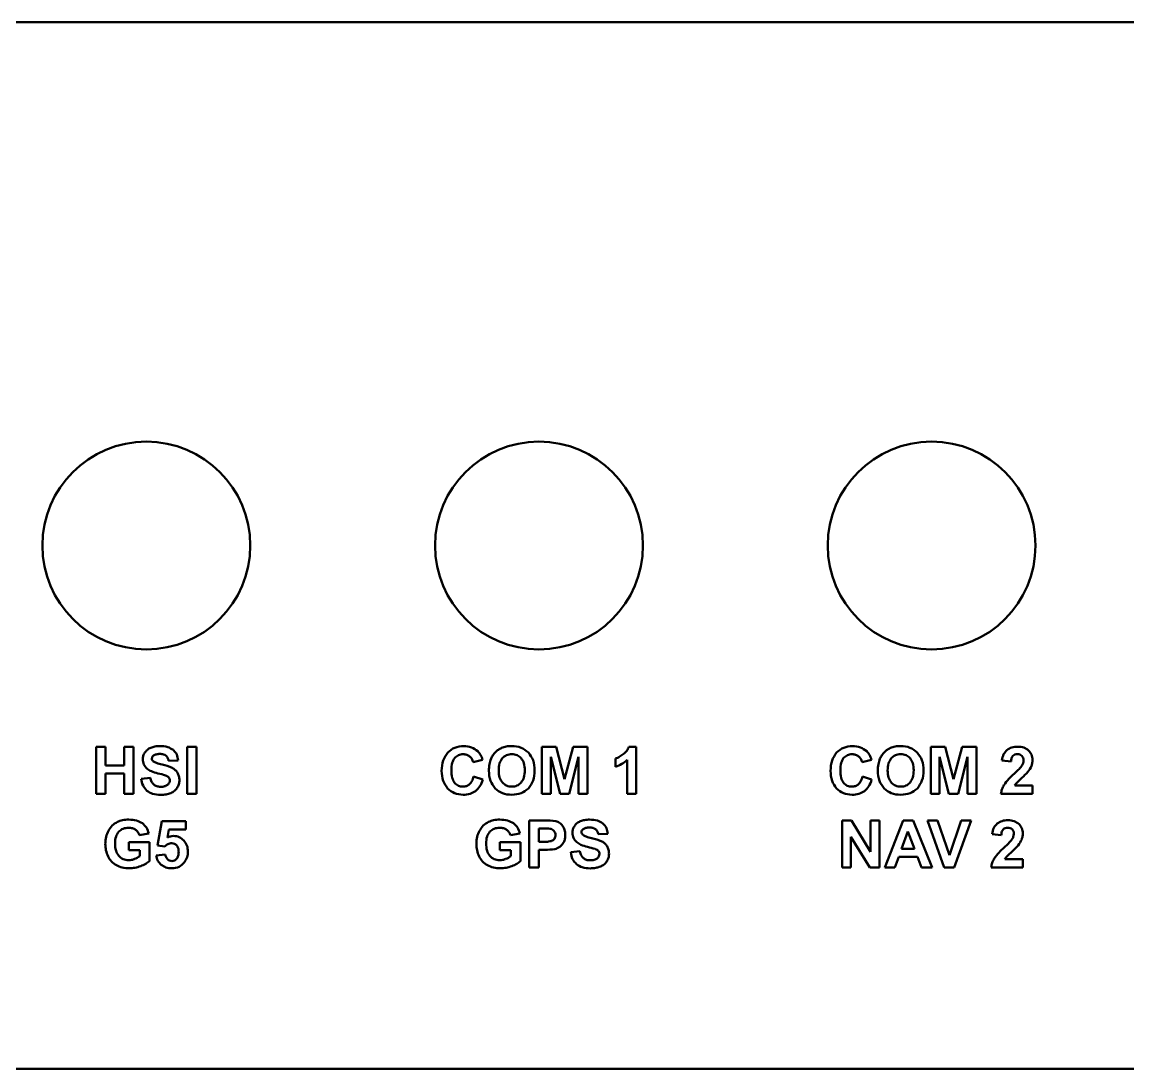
# Model space of a CAD drawing. Header units: inches. Extents: x 4.84 to 12.59, y 5.32 to 7.32.
# Drawn here: x 6.605 to 8.717, y 5.32 to 7.32 of the extents above; entities that cross this region are included whole.
import ezdxf

# ---------------------------------------------------------------- set-up
doc = ezdxf.new("R2010")
doc.units = ezdxf.units.IN
doc.header["$LTSCALE"] = 0.75
doc.header["$MEASUREMENT"] = 0
doc.layers.add('Visible', color=7, linetype='Continuous', lineweight=50)

msp = doc.modelspace()

# ---------------------------------------------------------------- linework, layer by layer
at = {"layer": 'Visible', "extrusion": (0, 1, 0)}
for p, q in [((12.3425, 7.3203), (5.0925, 7.3203)), ((6.7464, 5.9356), (6.7464, 5.8456)), ((6.7645, 5.9356), (6.7464, 5.9356)), ((6.7645, 5.9001), (6.7645, 5.9356)), ((6.8001, 5.9356), (6.8001, 5.9001)), ((6.8183, 5.9356), (6.8001, 5.9356)), ((6.8183, 5.8456), (6.8183, 5.9356)), ((6.9204, 5.9356), (6.9204, 5.8456)), ((6.9386, 5.9356), (6.9204, 5.9356)), ((6.9386, 5.8456), (6.9386, 5.9356)), ((7.5981, 5.9356), (7.5981, 5.8456)), ((7.6253, 5.9356), (7.5981, 5.9356)), ((7.6416, 5.8742), (7.6253, 5.9356)), ((7.6578, 5.9356), (7.6416, 5.8742)), ((7.685, 5.9356), (7.6578, 5.9356)), ((7.685, 5.8456), (7.685, 5.9356)), ((7.7784, 5.9359), (7.7644, 5.9359)), ((7.7784, 5.8456), (7.7784, 5.9359)), ((8.3411, 5.9356), (8.3411, 5.8456)), ((8.3683, 5.9356), (8.3411, 5.9356)), ((8.3846, 5.8742), (8.3683, 5.9356)), ((8.4007, 5.9356), (8.3846, 5.8742)), ((8.428, 5.9356), (8.4007, 5.9356)), ((8.428, 5.8456), (8.428, 5.9356)), ((7.615, 5.9164), (7.6328, 5.8456)), ((7.615, 5.8456), (7.615, 5.9164)), ((7.6503, 5.8456), (7.6682, 5.9164)), ((7.6682, 5.9164), (7.6682, 5.8456)), ((8.3579, 5.9164), (8.3757, 5.8456)), ((8.3579, 5.8456), (8.3579, 5.9164)), ((8.3932, 5.8456), (8.4111, 5.9164)), ((8.4111, 5.9164), (8.4111, 5.8456)), ((6.8001, 5.9001), (6.7645, 5.9001)), ((6.8849, 5.909), (6.9031, 5.9098)), ((7.4667, 5.9065), (7.4847, 5.9108)), ((7.7388, 5.9132), (7.7388, 5.8975)), ((7.7611, 5.9106), (7.7611, 5.8456)), ((8.2097, 5.9065), (8.2277, 5.9108)), ((8.477, 5.9093), (8.4942, 5.9076)), ((6.7645, 5.8849), (6.8001, 5.8849)), ((6.7645, 5.8456), (6.7645, 5.8849)), ((6.8001, 5.8849), (6.8001, 5.8456)), ((6.8502, 5.8766), (6.8325, 5.8748)), ((7.485, 5.8731), (7.4674, 5.8787)), ((8.2279, 5.8731), (8.2103, 5.8787)), ((8.5354, 5.8616), (8.5012, 5.8616)), ((8.5354, 5.8456), (8.5354, 5.8616)), ((6.7464, 5.8456), (6.7645, 5.8456)), ((6.8001, 5.8456), (6.8183, 5.8456)), ((6.9204, 5.8456), (6.9386, 5.8456)), ((7.5981, 5.8456), (7.615, 5.8456)), ((7.6328, 5.8456), (7.6503, 5.8456)), ((7.6682, 5.8456), (7.685, 5.8456)), ((7.7611, 5.8456), (7.7784, 5.8456)), ((8.3411, 5.8456), (8.3579, 5.8456)), ((8.3757, 5.8456), (8.3932, 5.8456)), ((8.4111, 5.8456), (8.428, 5.8456)), ((8.4749, 5.8456), (8.5354, 5.8456)), ((6.8724, 5.7939), (6.8636, 5.747)), ((6.918, 5.7939), (6.8724, 5.7939)), ((6.918, 5.7777), (6.918, 5.7939)), ((7.5739, 5.7951), (7.5739, 5.7051)), ((7.6031, 5.7951), (7.5739, 5.7951)), ((8.1715, 5.7951), (8.1715, 5.7051)), ((8.1892, 5.7951), (8.1715, 5.7951)), ((8.226, 5.735), (8.1892, 5.7951)), ((8.226, 5.7951), (8.226, 5.735)), ((8.2429, 5.7951), (8.226, 5.7951)), ((8.2429, 5.7051), (8.2429, 5.7951)), ((8.288, 5.7951), (8.253, 5.7051)), ((8.3072, 5.7951), (8.288, 5.7951)), ((8.3433, 5.7051), (8.3072, 5.7951)), ((8.3344, 5.7951), (8.3665, 5.7051)), ((8.3541, 5.7951), (8.3344, 5.7951)), ((8.3768, 5.7285), (8.3541, 5.7951)), ((8.3989, 5.7951), (8.3768, 5.7285)), ((8.3859, 5.7051), (8.4182, 5.7951)), ((8.4182, 5.7951), (8.3989, 5.7951)), ((6.8291, 5.7668), (6.8471, 5.7702)), ((6.8828, 5.7624), (6.8855, 5.7777)), ((6.8855, 5.7777), (6.918, 5.7777)), ((7.5379, 5.7668), (7.556, 5.7702)), ((7.5921, 5.7543), (7.5921, 5.7799)), ((7.5921, 5.7799), (7.6008, 5.7799)), ((7.7056, 5.7686), (7.7238, 5.7694)), ((8.2853, 5.7407), (8.2974, 5.7741)), ((8.2974, 5.7741), (8.3098, 5.7407)), ((8.4584, 5.7688), (8.4756, 5.7671)), ((6.8091, 5.7534), (6.8091, 5.7382)), ((6.8483, 5.7534), (6.8091, 5.7534)), ((6.8483, 5.7175), (6.8483, 5.7534)), ((6.8636, 5.747), (6.8776, 5.745)), ((7.518, 5.7534), (7.518, 5.7382)), ((7.5571, 5.7534), (7.518, 5.7534)), ((7.5571, 5.7175), (7.5571, 5.7534)), ((7.602, 5.7543), (7.5921, 5.7543)), ((8.1884, 5.7638), (8.2247, 5.7051)), ((8.1884, 5.7051), (8.1884, 5.7638)), ((6.8091, 5.7382), (6.8299, 5.7382)), ((6.8299, 5.7382), (6.8299, 5.7268)), ((6.8787, 5.73), (6.8615, 5.7282)), ((7.518, 5.7382), (7.5388, 5.7382)), ((7.5388, 5.7382), (7.5388, 5.7268)), ((7.5921, 5.7391), (7.6039, 5.7391)), ((7.5921, 5.7051), (7.5921, 5.7391)), ((7.6708, 5.7361), (7.6532, 5.7344)), ((8.2722, 5.7051), (8.2797, 5.7255)), ((8.2797, 5.7255), (8.3156, 5.7255)), ((8.3098, 5.7407), (8.2853, 5.7407)), ((8.3156, 5.7255), (8.3235, 5.7051)), ((7.5739, 5.7051), (7.5921, 5.7051)), ((8.1715, 5.7051), (8.1884, 5.7051)), ((8.2247, 5.7051), (8.2429, 5.7051)), ((8.253, 5.7051), (8.2722, 5.7051)), ((8.3235, 5.7051), (8.3433, 5.7051)), ((8.3665, 5.7051), (8.3859, 5.7051)), ((8.4563, 5.7051), (8.5168, 5.7051)), ((8.5168, 5.7211), (8.4826, 5.7211)), ((8.5168, 5.7051), (8.5168, 5.7211)), ((5.0925, 5.3203), (12.3425, 5.3203))]:
    msp.add_line(p, q, dxfattribs=at)
at = {"layer": 'Visible'}
for centre in [(6.8425, 6.3203), (7.5925, 6.3203), (8.3425, 6.3203)]:
    msp.add_circle(centre, 0.1985, dxfattribs=at)
at = {"layer": 'Visible', "extrusion": (1e-16, 0, -1)}
for centre, radius, start, end in [((-6.8549, 5.8154), 0.0881, 101.5427, 115.0041), ((-8.4202, 5.9764), 0.122, 219.3252, 228.9791), ((-8.4898, 5.9175), 0.0471, 202.7647, 219.1631), ((-6.8135, 5.6672), 0.2237, 103.181, 107.0427), ((-8.5751, 5.7976), 0.1146, 34.682, 49.2295), ((-8.637, 5.7391), 0.1836, 43.8873, 48.3663), ((-8.4421, 5.9594), 0.1105, 220.3582, 228.7151), ((-8.5268, 5.8464), 0.0298, 30.6636, 42.13), ((-7.6073, 5.6894), 0.1057, 87.7002, 99.4526), ((-7.6033, 5.6926), 0.0873, 88.3902, 96.9856), ((-7.6755, 5.6749), 0.0881, 101.5426, 115.0042), ((-8.4016, 5.836), 0.122, 219.3251, 228.9791), ((-8.4235, 5.8189), 0.1105, 220.3583, 228.715), ((-8.4712, 5.7771), 0.0471, 202.7648, 219.1629), ((-6.8062, 5.7581), 0.0392, 232.8834, 249.3717), ((-7.5151, 5.7581), 0.0392, 232.8836, 249.3715), ((-7.6063, 5.8428), 0.1037, 260.8624, 271.3113), ((-7.6342, 5.5268), 0.2236, 103.1808, 107.0427), ((-8.5565, 5.6571), 0.1146, 34.682, 49.2293), ((-8.5082, 5.7059), 0.0298, 30.6637, 42.1298), ((-8.6184, 5.5986), 0.1836, 43.8877, 48.3658)]:
    msp.add_arc(centre, radius, start, end, dxfattribs=at)
at = {"layer": 'Visible'}
for points, knots in [([(6.8686, 5.9371), (6.8654, 5.937), (6.8593, 5.9368), (6.8536, 5.9349), (6.8509, 5.934)], [-0.04591546, -0.04591546, -0.04591546, -0.04591546, -0.02141137, 0, 0, 0, 0]), ([(6.8941, 5.9297), (6.8906, 5.9318), (6.8829, 5.9367), (6.8737, 5.937), (6.8686, 5.9371)], [-0.06855974, -0.06855974, -0.06855974, -0.06855974, -0.03801045, 0, 0, 0, 0]), ([(7.4487, 5.9371), (7.4428, 5.9366), (7.4312, 5.9358), (7.4224, 5.9283), (7.4182, 5.9247)], [-0.08562698, -0.08562698, -0.08562698, -0.08562698, -0.0415259, 0, 0, 0, 0]), ([(7.4755, 5.9273), (7.4717, 5.9302), (7.4638, 5.9361), (7.4539, 5.9368), (7.4487, 5.9371)], [-0.07392099, -0.07392099, -0.07392099, -0.07392099, -0.03851114, 0, 0, 0, 0]), ([(7.5404, 5.9371), (7.5369, 5.937), (7.5303, 5.9368), (7.524, 5.9346), (7.521, 5.9335)], [-0.05035176, -0.05035176, -0.05035176, -0.05035176, -0.02397974, 0, 0, 0, 0]), ([(7.5722, 5.9248), (7.5678, 5.9284), (7.5585, 5.9359), (7.5466, 5.9367), (7.5404, 5.9371)], [-0.08862002, -0.08862002, -0.08862002, -0.08862002, -0.04614456, 0, 0, 0, 0]), ([(7.7644, 5.9359), (7.7631, 5.9332), (7.7606, 5.9277), (7.7559, 5.9236), (7.7535, 5.9215)], [-0.04628932, -0.04628932, -0.04628932, -0.04628932, -0.02399576, 0, 0, 0, 0]), ([(8.1916, 5.9371), (8.1857, 5.9366), (8.1742, 5.9358), (8.1654, 5.9283), (8.1611, 5.9247)], [-0.08562698, -0.08562698, -0.08562698, -0.08562698, -0.0415259, 0, 0, 0, 0]), ([(8.2185, 5.9273), (8.2147, 5.9302), (8.2067, 5.9361), (8.1968, 5.9368), (8.1916, 5.9371)], [-0.07392099, -0.07392099, -0.07392099, -0.07392099, -0.03851114, 0, 0, 0, 0]), ([(8.2833, 5.9371), (8.2799, 5.937), (8.2732, 5.9368), (8.2669, 5.9346), (8.2639, 5.9335)], [-0.05035182, -0.05035182, -0.05035182, -0.05035182, -0.02397974, 0, 0, 0, 0]), ([(8.3152, 5.9248), (8.3107, 5.9284), (8.3015, 5.9359), (8.2896, 5.9367), (8.2833, 5.9371)], [-0.08861997, -0.08861997, -0.08861997, -0.08861997, -0.04614456, 0, 0, 0, 0]), ([(8.5069, 5.9359), (8.5031, 5.9357), (8.4958, 5.9353), (8.4896, 5.9315), (8.4866, 5.9297)], [-0.05456961, -0.05456961, -0.05456961, -0.05456961, -0.02599485, 0, 0, 0, 0]), ([(8.5278, 5.9288), (8.5249, 5.9308), (8.5187, 5.9353), (8.511, 5.9357), (8.5069, 5.9359)], [-0.05728384, -0.05728384, -0.05728384, -0.05728384, -0.03055463, 0, 0, 0, 0]), ([(6.8396, 5.9249), (6.8385, 5.9228), (6.8363, 5.9188), (6.8359, 5.9143), (6.8357, 5.912)], [-0.03450986, -0.03450986, -0.03450986, -0.03450986, -0.01707975, 0, 0, 0, 0]), ([(6.8509, 5.934), (6.8486, 5.9328), (6.8442, 5.9306), (6.8411, 5.9267), (6.8396, 5.9249)], [-0.03716893, -0.03716893, -0.03716893, -0.03716893, -0.01803774, 0, 0, 0, 0]), ([(6.8531, 5.9132), (6.8532, 5.9143), (6.8535, 5.9166), (6.8552, 5.9181), (6.856, 5.9188)], [-0.01648358, -0.01648358, -0.01648358, -0.01648358, -0.00828459, 0, 0, 0, 0]), ([(6.856, 5.9188), (6.8577, 5.9198), (6.8616, 5.9218), (6.866, 5.922), (6.8684, 5.9221)], [-0.03296631, -0.03296631, -0.03296631, -0.03296631, -0.01805111, 0, 0, 0, 0]), ([(6.8684, 5.9221), (6.8707, 5.922), (6.8748, 5.9219), (6.8784, 5.9199), (6.8799, 5.919)], [-0.03065204, -0.03065204, -0.03065204, -0.03065204, -0.01348783, 0, 0, 0, 0]), ([(6.8799, 5.919), (6.8811, 5.9177), (6.8837, 5.9149), (6.8845, 5.9111), (6.8849, 5.909)], [-0.02883489, -0.02883489, -0.02883489, -0.02883489, -0.01584544, 0, 0, 0, 0]), ([(6.9031, 5.9098), (6.9026, 5.9137), (6.9018, 5.9213), (6.8966, 5.9269), (6.8941, 5.9297)], [-0.05659676, -0.05659676, -0.05659676, -0.05659676, -0.02757323, 0, 0, 0, 0]), ([(7.4182, 5.9247), (7.4148, 5.9199), (7.4075, 5.9094), (7.4069, 5.8966), (7.4066, 5.8898)], [-0.09514911, -0.09514911, -0.09514911, -0.09514911, -0.05123078, 0, 0, 0, 0]), ([(7.4253, 5.8911), (7.4254, 5.8959), (7.4255, 5.9042), (7.4297, 5.9113), (7.4315, 5.9144)], [-0.06210674, -0.06210674, -0.06210674, -0.06210674, -0.02668285, 0, 0, 0, 0]), ([(7.4315, 5.9144), (7.4338, 5.9165), (7.4384, 5.9207), (7.4446, 5.9213), (7.4478, 5.9216)], [-0.04625719, -0.04625719, -0.04625719, -0.04625719, -0.02346736, 0, 0, 0, 0]), ([(7.4478, 5.9216), (7.4501, 5.9214), (7.4545, 5.9211), (7.4583, 5.9187), (7.4601, 5.9175)], [-0.03341467, -0.03341467, -0.03341467, -0.03341467, -0.0162049, 0, 0, 0, 0]), ([(7.4601, 5.9175), (7.4616, 5.916), (7.4648, 5.9129), (7.4661, 5.9087), (7.4667, 5.9065)], [-0.03326626, -0.03326626, -0.03326626, -0.03326626, -0.01709175, 0, 0, 0, 0]), ([(7.4847, 5.9108), (7.4837, 5.9141), (7.4817, 5.9202), (7.4775, 5.9251), (7.4755, 5.9273)], [-0.04860419, -0.04860419, -0.04860419, -0.04860419, -0.02247108, 0, 0, 0, 0]), ([(7.5094, 5.9254), (7.5077, 5.9236), (7.5044, 5.9198), (7.5021, 5.9153), (7.501, 5.9131)], [-0.03803589, -0.03803589, -0.03803589, -0.03803589, -0.01896054, 0, 0, 0, 0]), ([(7.521, 5.9335), (7.5189, 5.9325), (7.5146, 5.9304), (7.5112, 5.9271), (7.5094, 5.9254)], [-0.03619934, -0.03619934, -0.03619934, -0.03619934, -0.01859424, 0, 0, 0, 0]), ([(7.5225, 5.9139), (7.525, 5.9161), (7.5302, 5.9207), (7.5371, 5.9213), (7.5406, 5.9216)], [-0.05122408, -0.05122408, -0.05122408, -0.05122408, -0.02622856, 0, 0, 0, 0]), ([(7.5406, 5.9216), (7.5441, 5.9213), (7.551, 5.9207), (7.5561, 5.9162), (7.5586, 5.914)], [-0.05091078, -0.05091078, -0.05091078, -0.05091078, -0.0247506, 0, 0, 0, 0]), ([(7.5842, 5.8904), (7.5838, 5.8972), (7.5832, 5.9099), (7.5757, 5.92), (7.5722, 5.9248)], [-0.09410742, -0.09410742, -0.09410742, -0.09410742, -0.04382827, 0, 0, 0, 0]), ([(7.7535, 5.9215), (7.751, 5.9197), (7.7465, 5.9163), (7.7412, 5.9141), (7.7388, 5.9132)], [-0.043073, -0.043073, -0.043073, -0.043073, -0.01965312, 0, 0, 0, 0]), ([(8.1611, 5.9247), (8.1577, 5.9199), (8.1504, 5.9094), (8.1498, 5.8966), (8.1495, 5.8898)], [-0.09514911, -0.09514911, -0.09514911, -0.09514911, -0.05123078, 0, 0, 0, 0]), ([(8.1682, 5.8911), (8.1683, 5.8959), (8.1685, 5.9042), (8.1727, 5.9113), (8.1745, 5.9144)], [-0.06210674, -0.06210674, -0.06210674, -0.06210674, -0.02668285, 0, 0, 0, 0]), ([(8.1745, 5.9144), (8.1767, 5.9165), (8.1813, 5.9207), (8.1875, 5.9213), (8.1907, 5.9216)], [-0.04625719, -0.04625719, -0.04625719, -0.04625719, -0.02346736, 0, 0, 0, 0]), ([(8.1907, 5.9216), (8.193, 5.9214), (8.1975, 5.9211), (8.2012, 5.9187), (8.203, 5.9175)], [-0.03341466, -0.03341466, -0.03341466, -0.03341466, -0.01620492, 0, 0, 0, 0]), ([(8.203, 5.9175), (8.2046, 5.916), (8.2078, 5.9129), (8.209, 5.9087), (8.2097, 5.9065)], [-0.03326626, -0.03326626, -0.03326626, -0.03326626, -0.01709175, 0, 0, 0, 0]), ([(8.2277, 5.9108), (8.2266, 5.9141), (8.2246, 5.9202), (8.2204, 5.9251), (8.2185, 5.9273)], [-0.04860419, -0.04860419, -0.04860419, -0.04860419, -0.02247108, 0, 0, 0, 0]), ([(8.2523, 5.9254), (8.2506, 5.9236), (8.2473, 5.9198), (8.2451, 5.9153), (8.2439, 5.9131)], [-0.0380359, -0.0380359, -0.0380359, -0.0380359, -0.01896051, 0, 0, 0, 0]), ([(8.2639, 5.9335), (8.2619, 5.9325), (8.2576, 5.9304), (8.2541, 5.9271), (8.2523, 5.9254)], [-0.03619934, -0.03619934, -0.03619934, -0.03619934, -0.01859424, 0, 0, 0, 0]), ([(8.2654, 5.9139), (8.2679, 5.9161), (8.2731, 5.9207), (8.28, 5.9213), (8.2835, 5.9216)], [-0.05122411, -0.05122411, -0.05122411, -0.05122411, -0.0262285, 0, 0, 0, 0]), ([(8.2835, 5.9216), (8.2871, 5.9213), (8.2939, 5.9207), (8.2991, 5.9162), (8.3015, 5.914)], [-0.05091078, -0.05091078, -0.05091078, -0.05091078, -0.0247506, 0, 0, 0, 0]), ([(8.3271, 5.8904), (8.3268, 5.8972), (8.3261, 5.9099), (8.3187, 5.92), (8.3152, 5.9248)], [-0.09410742, -0.09410742, -0.09410742, -0.09410742, -0.04382827, 0, 0, 0, 0]), ([(8.4866, 5.9297), (8.4842, 5.9271), (8.4788, 5.9214), (8.4776, 5.9136), (8.477, 5.9093)], [-0.05864022, -0.05864022, -0.05864022, -0.05864022, -0.0321008, 0, 0, 0, 0]), ([(8.4942, 5.9076), (8.4944, 5.9098), (8.4947, 5.9137), (8.4969, 5.917), (8.4978, 5.9184)], [-0.02943303, -0.02943303, -0.02943303, -0.02943303, -0.01271726, 0, 0, 0, 0]), ([(8.4978, 5.9184), (8.499, 5.9193), (8.5016, 5.9213), (8.5048, 5.9215), (8.5064, 5.9216)], [-0.02384421, -0.02384421, -0.02384421, -0.02384421, -0.01249091, 0, 0, 0, 0]), ([(8.5064, 5.9216), (8.5081, 5.9215), (8.5113, 5.9214), (8.5138, 5.9194), (8.515, 5.9185)], [-0.02361368, -0.02361368, -0.02361368, -0.02361368, -0.01108071, 0, 0, 0, 0]), ([(8.515, 5.9185), (8.5159, 5.9173), (8.5179, 5.9147), (8.518, 5.9114), (8.5181, 5.9097)], [-0.02435675, -0.02435675, -0.02435675, -0.02435675, -0.01311072, 0, 0, 0, 0]), ([(8.5354, 5.9109), (8.5351, 5.9143), (8.5345, 5.9211), (8.53, 5.9262), (8.5278, 5.9288)], [-0.05045874, -0.05045874, -0.05045874, -0.05045874, -0.02508352, 0, 0, 0, 0]), ([(6.8357, 5.912), (6.8361, 5.9086), (6.8368, 5.9016), (6.8416, 5.8965), (6.844, 5.8939)], [-0.05183346, -0.05183346, -0.05183346, -0.05183346, -0.0262205, 0, 0, 0, 0]), ([(6.844, 5.8939), (6.8467, 5.8921), (6.8529, 5.8879), (6.8603, 5.8861), (6.8645, 5.885)], [-0.05714087, -0.05714087, -0.05714087, -0.05714087, -0.03319953, 0, 0, 0, 0]), ([(6.8558, 5.9078), (6.855, 5.9085), (6.8535, 5.91), (6.8532, 5.9122), (6.8531, 5.9132)], [-0.01589354, -0.01589354, -0.01589354, -0.01589354, -0.00771687, 0, 0, 0, 0]), ([(6.8725, 5.9017), (6.8688, 5.9026), (6.863, 5.9039), (6.8578, 5.9067), (6.8558, 5.9078)], [-0.04526713, -0.04526713, -0.04526713, -0.04526713, -0.01673665, 0, 0, 0, 0]), ([(6.9021, 5.8861), (6.9008, 5.888), (6.8981, 5.8917), (6.8941, 5.8941), (6.8921, 5.8953)], [-0.03463794, -0.03463794, -0.03463794, -0.03463794, -0.0175524, 0, 0, 0, 0]), ([(7.501, 5.9131), (7.4998, 5.9096), (7.4972, 5.9022), (7.497, 5.8943), (7.4969, 5.89)], [-0.05987121, -0.05987121, -0.05987121, -0.05987121, -0.0322285, 0, 0, 0, 0]), ([(7.5156, 5.8906), (7.5157, 5.8953), (7.516, 5.9037), (7.5205, 5.9107), (7.5225, 5.9139)], [-0.06257348, -0.06257348, -0.06257348, -0.06257348, -0.02781712, 0, 0, 0, 0]), ([(7.5586, 5.914), (7.5606, 5.9109), (7.565, 5.9038), (7.5653, 5.8955), (7.5654, 5.8909)], [-0.06212039, -0.06212039, -0.06212039, -0.06212039, -0.034575, 0, 0, 0, 0]), ([(7.7388, 5.8975), (7.7429, 5.8991), (7.7511, 5.9022), (7.7578, 5.9078), (7.7611, 5.9106)], [-0.06602458, -0.06602458, -0.06602458, -0.06602458, -0.03264482, 0, 0, 0, 0]), ([(8.2439, 5.9131), (8.2427, 5.9096), (8.2401, 5.9022), (8.2399, 5.8943), (8.2398, 5.89)], [-0.05987121, -0.05987121, -0.05987121, -0.05987121, -0.0322285, 0, 0, 0, 0]), ([(8.2585, 5.8906), (8.2587, 5.8953), (8.2589, 5.9037), (8.2634, 5.9107), (8.2654, 5.9139)], [-0.06257345, -0.06257345, -0.06257345, -0.06257345, -0.0278171, 0, 0, 0, 0]), ([(8.3015, 5.914), (8.3035, 5.9109), (8.308, 5.9038), (8.3082, 5.8955), (8.3083, 5.8909)], [-0.06212039, -0.06212039, -0.06212039, -0.06212039, -0.034575, 0, 0, 0, 0]), ([(8.5181, 5.9097), (8.5179, 5.9079), (8.5176, 5.9041), (8.5156, 5.9008), (8.5145, 5.8991)], [-0.02862063, -0.02862063, -0.02862063, -0.02862063, -0.01509787, 0, 0, 0, 0]), ([(8.5332, 5.8993), (8.5339, 5.9012), (8.5352, 5.9049), (8.5353, 5.9089), (8.5354, 5.9109)], [-0.03004653, -0.03004653, -0.03004653, -0.03004653, -0.01513061, 0, 0, 0, 0]), ([(6.8325, 5.8748), (6.8333, 5.8702), (6.8348, 5.8615), (6.8407, 5.8549), (6.8434, 5.8519)], [-0.06583813, -0.06583813, -0.06583813, -0.06583813, -0.03082835, 0, 0, 0, 0]), ([(6.8566, 5.8635), (6.8551, 5.8652), (6.8518, 5.869), (6.8508, 5.8739), (6.8502, 5.8766)], [-0.03761867, -0.03761867, -0.03761867, -0.03761867, -0.02054754, 0, 0, 0, 0]), ([(6.8791, 5.8811), (6.8805, 5.8805), (6.8829, 5.8796), (6.8848, 5.8779), (6.8856, 5.8772)], [-0.01949288, -0.01949288, -0.01949288, -0.01949288, -0.00842339, 0, 0, 0, 0]), ([(6.8856, 5.8772), (6.8862, 5.8764), (6.8873, 5.8747), (6.8874, 5.8727), (6.8875, 5.8717)], [-0.01483409, -0.01483409, -0.01483409, -0.01483409, -0.00759798, 0, 0, 0, 0]), ([(6.9057, 5.8718), (6.9056, 5.8744), (6.9053, 5.8795), (6.9031, 5.884), (6.9021, 5.8861)], [-0.03790513, -0.03790513, -0.03790513, -0.03790513, -0.01783501, 0, 0, 0, 0]), ([(7.4066, 5.8898), (7.4069, 5.8832), (7.4076, 5.8709), (7.4148, 5.8609), (7.4181, 5.8563)], [-0.09168091, -0.09168091, -0.09168091, -0.09168091, -0.04288514, 0, 0, 0, 0]), ([(7.4314, 5.8668), (7.4297, 5.87), (7.4254, 5.8775), (7.4254, 5.8861), (7.4253, 5.8911)], [-0.06458908, -0.06458908, -0.06458908, -0.06458908, -0.03731657, 0, 0, 0, 0]), ([(7.4674, 5.8787), (7.4666, 5.8757), (7.4652, 5.8703), (7.4615, 5.8661), (7.4599, 5.8642)], [-0.04192403, -0.04192403, -0.04192403, -0.04192403, -0.01886824, 0, 0, 0, 0]), ([(7.4715, 5.8512), (7.4745, 5.854), (7.4808, 5.8602), (7.4835, 5.8686), (7.485, 5.8731)], [-0.06618398, -0.06618398, -0.06618398, -0.06618398, -0.03537182, 0, 0, 0, 0]), ([(7.4969, 5.89), (7.4972, 5.8834), (7.4979, 5.8709), (7.5053, 5.861), (7.5087, 5.8563)], [-0.09260854, -0.09260854, -0.09260854, -0.09260854, -0.04332085, 0, 0, 0, 0]), ([(7.5227, 5.8675), (7.5206, 5.8706), (7.516, 5.8776), (7.5158, 5.886), (7.5156, 5.8906)], [-0.06257845, -0.06257845, -0.06257845, -0.06257845, -0.03442337, 0, 0, 0, 0]), ([(7.5654, 5.8909), (7.5653, 5.8862), (7.565, 5.8777), (7.5605, 5.8706), (7.5584, 5.8674)], [-0.06324793, -0.06324793, -0.06324793, -0.06324793, -0.02817481, 0, 0, 0, 0]), ([(7.5723, 5.8563), (7.5758, 5.8611), (7.5832, 5.8712), (7.5838, 5.8837), (7.5842, 5.8904)], [-0.09349157, -0.09349157, -0.09349157, -0.09349157, -0.04990424, 0, 0, 0, 0]), ([(8.1495, 5.8898), (8.1499, 5.8832), (8.1505, 5.8709), (8.1577, 5.8609), (8.1611, 5.8563)], [-0.09168091, -0.09168091, -0.09168091, -0.09168091, -0.04288514, 0, 0, 0, 0]), ([(8.1744, 5.8668), (8.1726, 5.87), (8.1684, 5.8775), (8.1683, 5.8861), (8.1682, 5.8911)], [-0.06458908, -0.06458908, -0.06458908, -0.06458908, -0.03731657, 0, 0, 0, 0]), ([(8.2103, 5.8787), (8.2095, 5.8757), (8.2081, 5.8703), (8.2044, 5.8661), (8.2028, 5.8642)], [-0.04192402, -0.04192402, -0.04192402, -0.04192402, -0.01886823, 0, 0, 0, 0]), ([(8.2144, 5.8512), (8.2174, 5.854), (8.2237, 5.8602), (8.2265, 5.8686), (8.2279, 5.8731)], [-0.06618398, -0.06618398, -0.06618398, -0.06618398, -0.03537182, 0, 0, 0, 0]), ([(8.2398, 5.89), (8.2402, 5.8834), (8.2408, 5.8709), (8.2482, 5.861), (8.2517, 5.8563)], [-0.09260857, -0.09260857, -0.09260857, -0.09260857, -0.04332088, 0, 0, 0, 0]), ([(8.2656, 5.8675), (8.2636, 5.8706), (8.259, 5.8776), (8.2587, 5.886), (8.2585, 5.8906)], [-0.06257847, -0.06257847, -0.06257847, -0.06257847, -0.03442336, 0, 0, 0, 0]), ([(8.3083, 5.8909), (8.3082, 5.8862), (8.3079, 5.8777), (8.3034, 5.8706), (8.3014, 5.8674)], [-0.06324795, -0.06324795, -0.06324795, -0.06324795, -0.02817484, 0, 0, 0, 0]), ([(8.3153, 5.8563), (8.3187, 5.8611), (8.3261, 5.8712), (8.3268, 5.8837), (8.3271, 5.8904)], [-0.09349157, -0.09349157, -0.09349157, -0.09349157, -0.04990424, 0, 0, 0, 0]), ([(6.8434, 5.8519), (6.847, 5.8496), (6.855, 5.8445), (6.8645, 5.8442), (6.8696, 5.844)], [-0.07065712, -0.07065712, -0.07065712, -0.07065712, -0.03864693, 0, 0, 0, 0]), ([(6.8698, 5.8593), (6.8673, 5.8594), (6.8625, 5.8597), (6.8585, 5.8623), (6.8566, 5.8635)], [-0.0356633, -0.0356633, -0.0356633, -0.0356633, -0.01659066, 0, 0, 0, 0]), ([(6.883, 5.863), (6.8812, 5.862), (6.8772, 5.8595), (6.8725, 5.8594), (6.8698, 5.8593)], [-0.03542632, -0.03542632, -0.03542632, -0.03542632, -0.01969207, 0, 0, 0, 0]), ([(6.8875, 5.8717), (6.8873, 5.8701), (6.8868, 5.8667), (6.8843, 5.8643), (6.883, 5.863)], [-0.02545391, -0.02545391, -0.02545391, -0.02545391, -0.01328949, 0, 0, 0, 0]), ([(6.8892, 5.8473), (6.8917, 5.8485), (6.8965, 5.8509), (6.8998, 5.8552), (6.9014, 5.8573)], [-0.04052995, -0.04052995, -0.04052995, -0.04052995, -0.0199281, 0, 0, 0, 0]), ([(6.9014, 5.8573), (6.9026, 5.8596), (6.9051, 5.8641), (6.9055, 5.8692), (6.9057, 5.8718)], [-0.03878974, -0.03878974, -0.03878974, -0.03878974, -0.0192187, 0, 0, 0, 0]), ([(7.4181, 5.8563), (7.4223, 5.8527), (7.4308, 5.8454), (7.4419, 5.8445), (7.4476, 5.844)], [-0.08291901, -0.08291901, -0.08291901, -0.08291901, -0.04220139, 0, 0, 0, 0]), ([(7.4474, 5.8596), (7.4443, 5.8599), (7.4381, 5.8604), (7.4337, 5.8647), (7.4314, 5.8668)], [-0.04570153, -0.04570153, -0.04570153, -0.04570153, -0.02262782, 0, 0, 0, 0]), ([(7.4599, 5.8642), (7.458, 5.8628), (7.4543, 5.8601), (7.4497, 5.8597), (7.4474, 5.8596)], [-0.03434334, -0.03434334, -0.03434334, -0.03434334, -0.01736176, 0, 0, 0, 0]), ([(7.4476, 5.844), (7.4521, 5.8443), (7.4607, 5.8447), (7.468, 5.8491), (7.4715, 5.8512)], [-0.06426889, -0.06426889, -0.06426889, -0.06426889, -0.03037882, 0, 0, 0, 0]), ([(7.5087, 5.8563), (7.5132, 5.8527), (7.5225, 5.8452), (7.5344, 5.8444), (7.5407, 5.844)], [-0.0887527, -0.0887527, -0.0887527, -0.0887527, -0.04642286, 0, 0, 0, 0]), ([(7.5406, 5.8596), (7.5371, 5.8599), (7.5303, 5.8605), (7.5252, 5.8652), (7.5227, 5.8675)], [-0.05097399, -0.05097399, -0.05097399, -0.05097399, -0.02529715, 0, 0, 0, 0]), ([(7.5584, 5.8674), (7.5559, 5.8651), (7.5509, 5.8605), (7.544, 5.8599), (7.5406, 5.8596)], [-0.05069847, -0.05069847, -0.05069847, -0.05069847, -0.02561189, 0, 0, 0, 0]), ([(7.5407, 5.844), (7.5468, 5.8445), (7.5587, 5.8453), (7.5679, 5.8528), (7.5723, 5.8563)], [-0.08823291, -0.08823291, -0.08823291, -0.08823291, -0.04226459, 0, 0, 0, 0]), ([(8.1611, 5.8563), (8.1652, 5.8527), (8.1737, 5.8454), (8.1848, 5.8445), (8.1905, 5.844)], [-0.08291901, -0.08291901, -0.08291901, -0.08291901, -0.04220142, 0, 0, 0, 0]), ([(8.1903, 5.8596), (8.1872, 5.8599), (8.1811, 5.8604), (8.1766, 5.8647), (8.1744, 5.8668)], [-0.04570152, -0.04570152, -0.04570152, -0.04570152, -0.02262784, 0, 0, 0, 0]), ([(8.2028, 5.8642), (8.201, 5.8628), (8.1972, 5.8601), (8.1927, 5.8597), (8.1903, 5.8596)], [-0.03434334, -0.03434334, -0.03434334, -0.03434334, -0.01736176, 0, 0, 0, 0]), ([(8.1905, 5.844), (8.195, 5.8443), (8.2036, 5.8447), (8.211, 5.8491), (8.2144, 5.8512)], [-0.06426889, -0.06426889, -0.06426889, -0.06426889, -0.03037879, 0, 0, 0, 0]), ([(8.2517, 5.8563), (8.2561, 5.8527), (8.2654, 5.8452), (8.2773, 5.8444), (8.2836, 5.844)], [-0.08875265, -0.08875265, -0.08875265, -0.08875265, -0.04642286, 0, 0, 0, 0]), ([(8.2835, 5.8596), (8.2801, 5.8599), (8.2732, 5.8605), (8.2681, 5.8652), (8.2656, 5.8675)], [-0.05097399, -0.05097399, -0.05097399, -0.05097399, -0.02529715, 0, 0, 0, 0]), ([(8.3014, 5.8674), (8.2989, 5.8651), (8.2938, 5.8605), (8.287, 5.8599), (8.2835, 5.8596)], [-0.05069841, -0.05069841, -0.05069841, -0.05069841, -0.02561184, 0, 0, 0, 0]), ([(8.2836, 5.844), (8.2898, 5.8445), (8.3017, 5.8453), (8.3109, 5.8528), (8.3153, 5.8563)], [-0.08823292, -0.08823292, -0.08823292, -0.08823292, -0.04226454, 0, 0, 0, 0]), ([(8.4808, 5.8628), (8.4794, 5.8601), (8.4765, 5.8546), (8.4754, 5.8486), (8.4749, 5.8456)], [-0.04651219, -0.04651219, -0.04651219, -0.04651219, -0.02302133, 0, 0, 0, 0]), ([(6.8696, 5.844), (6.8733, 5.8441), (6.8799, 5.8442), (6.8863, 5.8463), (6.8892, 5.8473)], [-0.05067945, -0.05067945, -0.05067945, -0.05067945, -0.02327244, 0, 0, 0, 0]), ([(6.7872, 5.7922), (6.7837, 5.79), (6.7766, 5.7858), (6.7722, 5.7788), (6.77, 5.7754)], [-0.06182241, -0.06182241, -0.06182241, -0.06182241, -0.03068012, 0, 0, 0, 0]), ([(6.8088, 5.7966), (6.8048, 5.7965), (6.7973, 5.7963), (6.7904, 5.7935), (6.7872, 5.7922)], [-0.05630252, -0.05630252, -0.05630252, -0.05630252, -0.02611174, 0, 0, 0, 0]), ([(6.835, 5.7896), (6.8313, 5.7917), (6.8232, 5.7962), (6.8139, 5.7965), (6.8088, 5.7966)], [-0.06974815, -0.06974815, -0.06974815, -0.06974815, -0.03817346, 0, 0, 0, 0]), ([(6.8471, 5.7702), (6.846, 5.7741), (6.8437, 5.7817), (6.8378, 5.787), (6.835, 5.7896)], [-0.05917837, -0.05917837, -0.05917837, -0.05917837, -0.0289659, 0, 0, 0, 0]), ([(7.4961, 5.7922), (7.4926, 5.79), (7.4855, 5.7858), (7.4811, 5.7788), (7.4789, 5.7754)], [-0.06182243, -0.06182243, -0.06182243, -0.06182243, -0.03068014, 0, 0, 0, 0]), ([(7.5177, 5.7966), (7.5137, 5.7965), (7.5062, 5.7963), (7.4993, 5.7935), (7.4961, 5.7922)], [-0.05630252, -0.05630252, -0.05630252, -0.05630252, -0.02611174, 0, 0, 0, 0]), ([(7.5438, 5.7896), (7.5402, 5.7917), (7.5321, 5.7962), (7.5228, 5.7965), (7.5177, 5.7966)], [-0.06974815, -0.06974815, -0.06974815, -0.06974815, -0.03817346, 0, 0, 0, 0]), ([(7.556, 5.7702), (7.5548, 5.7741), (7.5526, 5.7817), (7.5467, 5.787), (7.5438, 5.7896)], [-0.05917835, -0.05917835, -0.05917835, -0.05917835, -0.02896586, 0, 0, 0, 0]), ([(7.6376, 5.7849), (7.6358, 5.787), (7.6322, 5.791), (7.6272, 5.7929), (7.6247, 5.7938)], [-0.04036641, -0.04036641, -0.04036641, -0.04036641, -0.01981121, 0, 0, 0, 0]), ([(7.6715, 5.7935), (7.6693, 5.7924), (7.6648, 5.7902), (7.6618, 5.7863), (7.6603, 5.7844)], [-0.03716894, -0.03716894, -0.03716894, -0.03716894, -0.01803781, 0, 0, 0, 0]), ([(7.6893, 5.7966), (7.686, 5.7965), (7.68, 5.7964), (7.6742, 5.7944), (7.6715, 5.7935)], [-0.04591533, -0.04591533, -0.04591533, -0.04591533, -0.02141142, 0, 0, 0, 0]), ([(7.7148, 5.7892), (7.7113, 5.7914), (7.7035, 5.7962), (7.6943, 5.7965), (7.6893, 5.7966)], [-0.06855995, -0.06855995, -0.06855995, -0.06855995, -0.03801056, 0, 0, 0, 0]), ([(7.7238, 5.7694), (7.7233, 5.7733), (7.7224, 5.7809), (7.7173, 5.7865), (7.7148, 5.7892)], [-0.05659671, -0.05659671, -0.05659671, -0.05659671, -0.02757316, 0, 0, 0, 0]), ([(8.468, 5.7893), (8.4656, 5.7867), (8.4602, 5.7809), (8.459, 5.7731), (8.4584, 5.7688)], [-0.0586402, -0.0586402, -0.0586402, -0.0586402, -0.03210083, 0, 0, 0, 0]), ([(8.4883, 5.7955), (8.4845, 5.7953), (8.4772, 5.7949), (8.471, 5.7911), (8.468, 5.7893)], [-0.05456957, -0.05456957, -0.05456957, -0.05456957, -0.02599493, 0, 0, 0, 0]), ([(8.5092, 5.7883), (8.5063, 5.7904), (8.5001, 5.7949), (8.4924, 5.7953), (8.4883, 5.7955)], [-0.05728395, -0.05728395, -0.05728395, -0.05728395, -0.03055463, 0, 0, 0, 0]), ([(8.5168, 5.7704), (8.5165, 5.7738), (8.5159, 5.7806), (8.5114, 5.7857), (8.5092, 5.7883)], [-0.05045876, -0.05045876, -0.05045876, -0.05045876, -0.02508351, 0, 0, 0, 0]), ([(6.77, 5.7754), (6.7683, 5.7716), (6.7647, 5.7636), (6.7643, 5.7549), (6.7641, 5.7504)], [-0.06572078, -0.06572078, -0.06572078, -0.06572078, -0.03392789, 0, 0, 0, 0]), ([(6.7828, 5.7511), (6.783, 5.7556), (6.7833, 5.7638), (6.7878, 5.7705), (6.7899, 5.7736)], [-0.06072183, -0.06072183, -0.06072183, -0.06072183, -0.02732504, 0, 0, 0, 0]), ([(6.7899, 5.7736), (6.7925, 5.7758), (6.7979, 5.7803), (6.8051, 5.7808), (6.8088, 5.7811)], [-0.05298845, -0.05298845, -0.05298845, -0.05298845, -0.0275722, 0, 0, 0, 0]), ([(6.8088, 5.7811), (6.8113, 5.781), (6.8159, 5.7807), (6.82, 5.7784), (6.8219, 5.7773)], [-0.03514076, -0.03514076, -0.03514076, -0.03514076, -0.01667645, 0, 0, 0, 0]), ([(6.8219, 5.7773), (6.8235, 5.7759), (6.8268, 5.773), (6.8283, 5.7689), (6.8291, 5.7668)], [-0.03266866, -0.03266866, -0.03266866, -0.03266866, -0.01659643, 0, 0, 0, 0]), ([(7.4789, 5.7754), (7.4771, 5.7716), (7.4736, 5.7636), (7.4732, 5.7549), (7.473, 5.7504)], [-0.06572077, -0.06572077, -0.06572077, -0.06572077, -0.03392789, 0, 0, 0, 0]), ([(7.4917, 5.7511), (7.4918, 5.7556), (7.4921, 5.7638), (7.4967, 5.7705), (7.4987, 5.7736)], [-0.06072185, -0.06072185, -0.06072185, -0.06072185, -0.02732507, 0, 0, 0, 0]), ([(7.4987, 5.7736), (7.5013, 5.7758), (7.5068, 5.7803), (7.5139, 5.7808), (7.5177, 5.7811)], [-0.05298845, -0.05298845, -0.05298845, -0.05298845, -0.0275722, 0, 0, 0, 0]), ([(7.5177, 5.7811), (7.5201, 5.781), (7.5248, 5.7807), (7.5288, 5.7784), (7.5308, 5.7773)], [-0.03514076, -0.03514076, -0.03514076, -0.03514076, -0.0166765, 0, 0, 0, 0]), ([(7.5308, 5.7773), (7.5324, 5.7759), (7.5357, 5.773), (7.5372, 5.7689), (7.5379, 5.7668)], [-0.03266868, -0.03266868, -0.03266868, -0.03266868, -0.0165964, 0, 0, 0, 0]), ([(7.6139, 5.7793), (7.6153, 5.7789), (7.6181, 5.7782), (7.6202, 5.7762), (7.6212, 5.7753)], [-0.02144873, -0.02144873, -0.02144873, -0.02144873, -0.01059968, 0, 0, 0, 0]), ([(7.6212, 5.7753), (7.6221, 5.7741), (7.6238, 5.7717), (7.624, 5.7687), (7.6241, 5.7672)], [-0.02224688, -0.02224688, -0.02224688, -0.02224688, -0.01152974, 0, 0, 0, 0]), ([(7.6241, 5.7672), (7.624, 5.7659), (7.6239, 5.7634), (7.6227, 5.7612), (7.6221, 5.7602)], [-0.01874733, -0.01874733, -0.01874733, -0.01874733, -0.00914614, 0, 0, 0, 0]), ([(7.6428, 5.7674), (7.6427, 5.7708), (7.6424, 5.777), (7.6391, 5.7824), (7.6376, 5.7849)], [-0.04710114, -0.04710114, -0.04710114, -0.04710114, -0.02210639, 0, 0, 0, 0]), ([(7.6398, 5.7535), (7.6407, 5.7556), (7.6426, 5.76), (7.6428, 5.7648), (7.6428, 5.7674)], [-0.03648503, -0.03648503, -0.03648503, -0.03648503, -0.01946884, 0, 0, 0, 0]), ([(7.6603, 5.7844), (7.6592, 5.7824), (7.6569, 5.7784), (7.6566, 5.7738), (7.6564, 5.7715)], [-0.03450986, -0.03450986, -0.03450986, -0.03450986, -0.01707975, 0, 0, 0, 0]), ([(7.6564, 5.7715), (7.6568, 5.7681), (7.6575, 5.7611), (7.6623, 5.756), (7.6647, 5.7534)], [-0.05183345, -0.05183345, -0.05183345, -0.05183345, -0.0262205, 0, 0, 0, 0]), ([(7.6738, 5.7728), (7.6739, 5.7739), (7.6741, 5.7761), (7.6758, 5.7776), (7.6767, 5.7783)], [-0.01648357, -0.01648357, -0.01648357, -0.01648357, -0.00828455, 0, 0, 0, 0]), ([(7.6765, 5.7673), (7.6757, 5.7681), (7.6742, 5.7696), (7.6739, 5.7717), (7.6738, 5.7728)], [-0.01589352, -0.01589352, -0.01589352, -0.01589352, -0.00771689, 0, 0, 0, 0]), ([(7.6932, 5.7613), (7.6895, 5.7621), (7.6837, 5.7634), (7.6784, 5.7662), (7.6765, 5.7673)], [-0.04526719, -0.04526719, -0.04526719, -0.04526719, -0.01673669, 0, 0, 0, 0]), ([(7.6767, 5.7783), (7.6784, 5.7793), (7.6823, 5.7814), (7.6867, 5.7815), (7.6891, 5.7816)], [-0.03296631, -0.03296631, -0.03296631, -0.03296631, -0.01805104, 0, 0, 0, 0]), ([(7.6891, 5.7816), (7.6914, 5.7815), (7.6955, 5.7814), (7.699, 5.7794), (7.7006, 5.7786)], [-0.03065209, -0.03065209, -0.03065209, -0.03065209, -0.01348788, 0, 0, 0, 0]), ([(7.7006, 5.7786), (7.7018, 5.7773), (7.7044, 5.7745), (7.7052, 5.7707), (7.7056, 5.7686)], [-0.02883494, -0.02883494, -0.02883494, -0.02883494, -0.01584544, 0, 0, 0, 0]), ([(8.4756, 5.7671), (8.4758, 5.7693), (8.4761, 5.7733), (8.4783, 5.7765), (8.4792, 5.7779)], [-0.02943302, -0.02943302, -0.02943302, -0.02943302, -0.01271725, 0, 0, 0, 0]), ([(8.4792, 5.7779), (8.4804, 5.7789), (8.483, 5.7809), (8.4862, 5.7811), (8.4878, 5.7812)], [-0.02384421, -0.02384421, -0.02384421, -0.02384421, -0.01249092, 0, 0, 0, 0]), ([(8.4878, 5.7812), (8.4895, 5.7811), (8.4927, 5.7809), (8.4952, 5.779), (8.4964, 5.7781)], [-0.02361366, -0.02361366, -0.02361366, -0.02361366, -0.01108081, 0, 0, 0, 0]), ([(8.4995, 5.7692), (8.4993, 5.7674), (8.499, 5.7636), (8.497, 5.7604), (8.4959, 5.7586)], [-0.02862069, -0.02862069, -0.02862069, -0.02862069, -0.0150979, 0, 0, 0, 0]), ([(8.4964, 5.7781), (8.4973, 5.7769), (8.4993, 5.7742), (8.4994, 5.771), (8.4995, 5.7692)], [-0.02435678, -0.02435678, -0.02435678, -0.02435678, -0.01311068, 0, 0, 0, 0]), ([(8.5146, 5.7589), (8.5153, 5.7607), (8.5166, 5.7645), (8.5167, 5.7684), (8.5168, 5.7704)], [-0.03004651, -0.03004651, -0.03004651, -0.03004651, -0.01513058, 0, 0, 0, 0]), ([(6.7641, 5.7504), (6.7643, 5.7462), (6.7647, 5.7379), (6.7678, 5.7302), (6.7694, 5.7264)], [-0.06275199, -0.06275199, -0.06275199, -0.06275199, -0.03090091, 0, 0, 0, 0]), ([(6.7899, 5.7271), (6.7879, 5.7304), (6.7832, 5.7376), (6.783, 5.7463), (6.7828, 5.7511)], [-0.06472588, -0.06472588, -0.06472588, -0.06472588, -0.03589748, 0, 0, 0, 0]), ([(6.8776, 5.745), (6.8795, 5.7469), (6.8833, 5.7506), (6.8884, 5.7513), (6.8909, 5.7516)], [-0.03864181, -0.03864181, -0.03864181, -0.03864181, -0.01837324, 0, 0, 0, 0]), ([(6.8946, 5.7653), (6.8925, 5.7652), (6.8884, 5.7649), (6.8847, 5.7633), (6.8828, 5.7624)], [-0.03103689, -0.03103689, -0.03103689, -0.03103689, -0.01580068, 0, 0, 0, 0]), ([(6.8909, 5.7516), (6.8928, 5.7514), (6.8964, 5.7511), (6.8992, 5.7486), (6.9005, 5.7474)], [-0.02737663, -0.02737663, -0.02737663, -0.02737663, -0.01342356, 0, 0, 0, 0]), ([(6.914, 5.757), (6.9112, 5.7594), (6.9056, 5.7643), (6.8982, 5.765), (6.8946, 5.7653)], [-0.05500329, -0.05500329, -0.05500329, -0.05500329, -0.02745444, 0, 0, 0, 0]), ([(6.9005, 5.7474), (6.9016, 5.7458), (6.904, 5.742), (6.9042, 5.7375), (6.9043, 5.735)], [-0.03350896, -0.03350896, -0.03350896, -0.03350896, -0.01857018, 0, 0, 0, 0]), ([(6.922, 5.7353), (6.9217, 5.7395), (6.9212, 5.7475), (6.9163, 5.7539), (6.914, 5.757)], [-0.05981508, -0.05981508, -0.05981508, -0.05981508, -0.02871921, 0, 0, 0, 0]), ([(7.473, 5.7504), (7.4732, 5.7462), (7.4736, 5.7379), (7.4767, 5.7302), (7.4782, 5.7264)], [-0.06275197, -0.06275197, -0.06275197, -0.06275197, -0.03090089, 0, 0, 0, 0]), ([(7.4988, 5.7271), (7.4967, 5.7304), (7.4921, 5.7376), (7.4918, 5.7463), (7.4917, 5.7511)], [-0.06472588, -0.06472588, -0.06472588, -0.06472588, -0.03589748, 0, 0, 0, 0]), ([(7.6164, 5.7557), (7.6146, 5.7553), (7.6099, 5.7543), (7.605, 5.7543), (7.602, 5.7543)], [-0.03676751, -0.03676751, -0.03676751, -0.03676751, -0.02278412, 0, 0, 0, 0]), ([(7.6221, 5.7602), (7.6213, 5.7592), (7.6197, 5.7573), (7.6175, 5.7563), (7.6164, 5.7557)], [-0.0184949, -0.0184949, -0.0184949, -0.0184949, -0.00940747, 0, 0, 0, 0]), ([(7.6322, 5.7446), (7.6337, 5.7458), (7.6368, 5.7483), (7.6388, 5.7517), (7.6398, 5.7535)], [-0.02995684, -0.02995684, -0.02995684, -0.02995684, -0.01546713, 0, 0, 0, 0]), ([(7.6647, 5.7534), (7.6673, 5.7517), (7.6736, 5.7475), (7.6809, 5.7456), (7.6852, 5.7445)], [-0.05714084, -0.05714084, -0.05714084, -0.05714084, -0.03319948, 0, 0, 0, 0]), ([(7.7227, 5.7457), (7.7214, 5.7475), (7.7187, 5.7512), (7.7148, 5.7536), (7.7128, 5.7548)], [-0.03463785, -0.03463785, -0.03463785, -0.03463785, -0.01755228, 0, 0, 0, 0]), ([(7.7263, 5.7313), (7.7262, 5.734), (7.726, 5.739), (7.7238, 5.7435), (7.7227, 5.7457)], [-0.03790513, -0.03790513, -0.03790513, -0.03790513, -0.01783506, 0, 0, 0, 0]), ([(6.7694, 5.7264), (6.7714, 5.723), (6.7753, 5.7161), (6.7819, 5.7117), (6.7852, 5.7095)], [-0.05953176, -0.05953176, -0.05953176, -0.05953176, -0.02965734, 0, 0, 0, 0]), ([(6.8086, 5.7191), (6.805, 5.7194), (6.7979, 5.72), (6.7925, 5.7248), (6.7899, 5.7271)], [-0.05286813, -0.05286813, -0.05286813, -0.05286813, -0.02587551, 0, 0, 0, 0]), ([(6.8615, 5.7282), (6.8622, 5.7247), (6.8636, 5.7178), (6.8685, 5.7127), (6.8709, 5.7103)], [-0.05247173, -0.05247173, -0.05247173, -0.05247173, -0.02551569, 0, 0, 0, 0]), ([(6.883, 5.7208), (6.8819, 5.7221), (6.8796, 5.7247), (6.879, 5.7282), (6.8787, 5.73)], [-0.02635892, -0.02635892, -0.02635892, -0.02635892, -0.01378086, 0, 0, 0, 0]), ([(6.9043, 5.735), (6.9042, 5.7323), (6.9041, 5.7276), (6.9016, 5.7236), (6.9005, 5.7218)], [-0.03546294, -0.03546294, -0.03546294, -0.03546294, -0.01569112, 0, 0, 0, 0]), ([(6.9156, 5.7155), (6.9174, 5.7185), (6.9212, 5.7246), (6.9217, 5.7317), (6.922, 5.7353)], [-0.05367528, -0.05367528, -0.05367528, -0.05367528, -0.02701567, 0, 0, 0, 0]), ([(7.4782, 5.7264), (7.4802, 5.723), (7.4841, 5.7161), (7.4907, 5.7117), (7.494, 5.7095)], [-0.05953176, -0.05953176, -0.05953176, -0.05953176, -0.02965734, 0, 0, 0, 0]), ([(7.5175, 5.7191), (7.5138, 5.7194), (7.5067, 5.72), (7.5014, 5.7248), (7.4988, 5.7271)], [-0.05286814, -0.05286814, -0.05286814, -0.05286814, -0.02587546, 0, 0, 0, 0]), ([(7.6228, 5.7403), (7.6244, 5.7408), (7.6277, 5.7417), (7.6307, 5.7436), (7.6322, 5.7446)], [-0.02640374, -0.02640374, -0.02640374, -0.02640374, -0.01368154, 0, 0, 0, 0]), ([(7.6532, 5.7344), (7.6539, 5.7297), (7.6554, 5.721), (7.6613, 5.7145), (7.6641, 5.7114)], [-0.06583811, -0.06583811, -0.06583811, -0.06583811, -0.03082831, 0, 0, 0, 0]), ([(7.6773, 5.723), (7.6758, 5.7247), (7.6725, 5.7285), (7.6714, 5.7334), (7.6708, 5.7361)], [-0.03761871, -0.03761871, -0.03761871, -0.03761871, -0.02054759, 0, 0, 0, 0]), ([(7.6997, 5.7406), (7.7011, 5.7401), (7.7036, 5.7392), (7.7055, 5.7374), (7.7063, 5.7367)], [-0.01949277, -0.01949277, -0.01949277, -0.01949277, -0.00842334, 0, 0, 0, 0]), ([(7.7082, 5.7313), (7.7079, 5.7296), (7.7075, 5.7262), (7.705, 5.7238), (7.7037, 5.7226)], [-0.02545393, -0.02545393, -0.02545393, -0.02545393, -0.01328951, 0, 0, 0, 0]), ([(7.7063, 5.7367), (7.7068, 5.7359), (7.708, 5.7343), (7.7081, 5.7323), (7.7082, 5.7313)], [-0.01483417, -0.01483417, -0.01483417, -0.01483417, -0.00759795, 0, 0, 0, 0]), ([(7.722, 5.7168), (7.7233, 5.7191), (7.7258, 5.7236), (7.7261, 5.7288), (7.7263, 5.7313)], [-0.03878978, -0.03878978, -0.03878978, -0.03878978, -0.01921879, 0, 0, 0, 0]), ([(6.7852, 5.7095), (6.7889, 5.7078), (6.7967, 5.7042), (6.8053, 5.7038), (6.8098, 5.7036)], [-0.06486094, -0.06486094, -0.06486094, -0.06486094, -0.03377508, 0, 0, 0, 0]), ([(6.8201, 5.7213), (6.8182, 5.7207), (6.8145, 5.7194), (6.8105, 5.7192), (6.8086, 5.7191)], [-0.0297642, -0.0297642, -0.0297642, -0.0297642, -0.01459096, 0, 0, 0, 0]), ([(6.8098, 5.7036), (6.8135, 5.7038), (6.821, 5.7041), (6.8281, 5.7065), (6.8317, 5.7078)], [-0.05700871, -0.05700871, -0.05700871, -0.05700871, -0.02883313, 0, 0, 0, 0]), ([(6.8317, 5.7078), (6.835, 5.7091), (6.841, 5.7116), (6.846, 5.7157), (6.8483, 5.7175)], [-0.04898612, -0.04898612, -0.04898612, -0.04898612, -0.02212346, 0, 0, 0, 0]), ([(6.8709, 5.7103), (6.8738, 5.7083), (6.8799, 5.7042), (6.8873, 5.7038), (6.8912, 5.7036)], [-0.05523798, -0.05523798, -0.05523798, -0.05523798, -0.02904351, 0, 0, 0, 0]), ([(6.8914, 5.7174), (6.8898, 5.7175), (6.8867, 5.7178), (6.8843, 5.7198), (6.883, 5.7208)], [-0.02335007, -0.02335007, -0.02335007, -0.02335007, -0.01183968, 0, 0, 0, 0]), ([(6.8912, 5.7036), (6.8961, 5.704), (6.9057, 5.7049), (6.9123, 5.712), (6.9156, 5.7155)], [-0.07106308, -0.07106308, -0.07106308, -0.07106308, -0.03498146, 0, 0, 0, 0]), ([(6.9005, 5.7218), (6.8992, 5.7205), (6.8967, 5.718), (6.8931, 5.7176), (6.8914, 5.7174)], [-0.02644611, -0.02644611, -0.02644611, -0.02644611, -0.01297266, 0, 0, 0, 0]), ([(7.494, 5.7095), (7.4978, 5.7078), (7.5056, 5.7042), (7.5142, 5.7038), (7.5186, 5.7036)], [-0.06486094, -0.06486094, -0.06486094, -0.06486094, -0.03377502, 0, 0, 0, 0]), ([(7.5289, 5.7213), (7.527, 5.7207), (7.5233, 5.7194), (7.5194, 5.7192), (7.5175, 5.7191)], [-0.0297642, -0.0297642, -0.0297642, -0.0297642, -0.01459096, 0, 0, 0, 0]), ([(7.5186, 5.7036), (7.5224, 5.7038), (7.5299, 5.7041), (7.537, 5.7065), (7.5406, 5.7078)], [-0.05700871, -0.05700871, -0.05700871, -0.05700871, -0.02883313, 0, 0, 0, 0]), ([(7.5406, 5.7078), (7.5439, 5.7091), (7.5499, 5.7116), (7.5549, 5.7157), (7.5571, 5.7175)], [-0.04898612, -0.04898612, -0.04898612, -0.04898612, -0.02212341, 0, 0, 0, 0]), ([(7.6641, 5.7114), (7.6677, 5.7091), (7.6756, 5.704), (7.6851, 5.7037), (7.6903, 5.7035)], [-0.07065714, -0.07065714, -0.07065714, -0.07065714, -0.03864693, 0, 0, 0, 0]), ([(7.6905, 5.7189), (7.6879, 5.719), (7.6831, 5.7192), (7.6792, 5.7218), (7.6773, 5.723)], [-0.03566329, -0.03566329, -0.03566329, -0.03566329, -0.01659065, 0, 0, 0, 0]), ([(7.6903, 5.7035), (7.6939, 5.7036), (7.7006, 5.7038), (7.707, 5.7058), (7.7099, 5.7068)], [-0.0506795, -0.0506795, -0.0506795, -0.0506795, -0.02327249, 0, 0, 0, 0]), ([(7.7037, 5.7226), (7.7019, 5.7215), (7.6979, 5.7191), (7.6931, 5.7189), (7.6905, 5.7189)], [-0.03542632, -0.03542632, -0.03542632, -0.03542632, -0.01969207, 0, 0, 0, 0]), ([(7.7099, 5.7068), (7.7123, 5.708), (7.7172, 5.7104), (7.7204, 5.7147), (7.722, 5.7168)], [-0.04052993, -0.04052993, -0.04052993, -0.04052993, -0.0199281, 0, 0, 0, 0]), ([(8.4622, 5.7223), (8.4608, 5.7196), (8.4579, 5.7142), (8.4568, 5.7081), (8.4563, 5.7051)], [-0.04651221, -0.04651221, -0.04651221, -0.04651221, -0.02302133, 0, 0, 0, 0])]:
    msp.add_open_spline(points, degree=3, knots=knots, dxfattribs=at)

doc.saveas('drawing.dxf')
